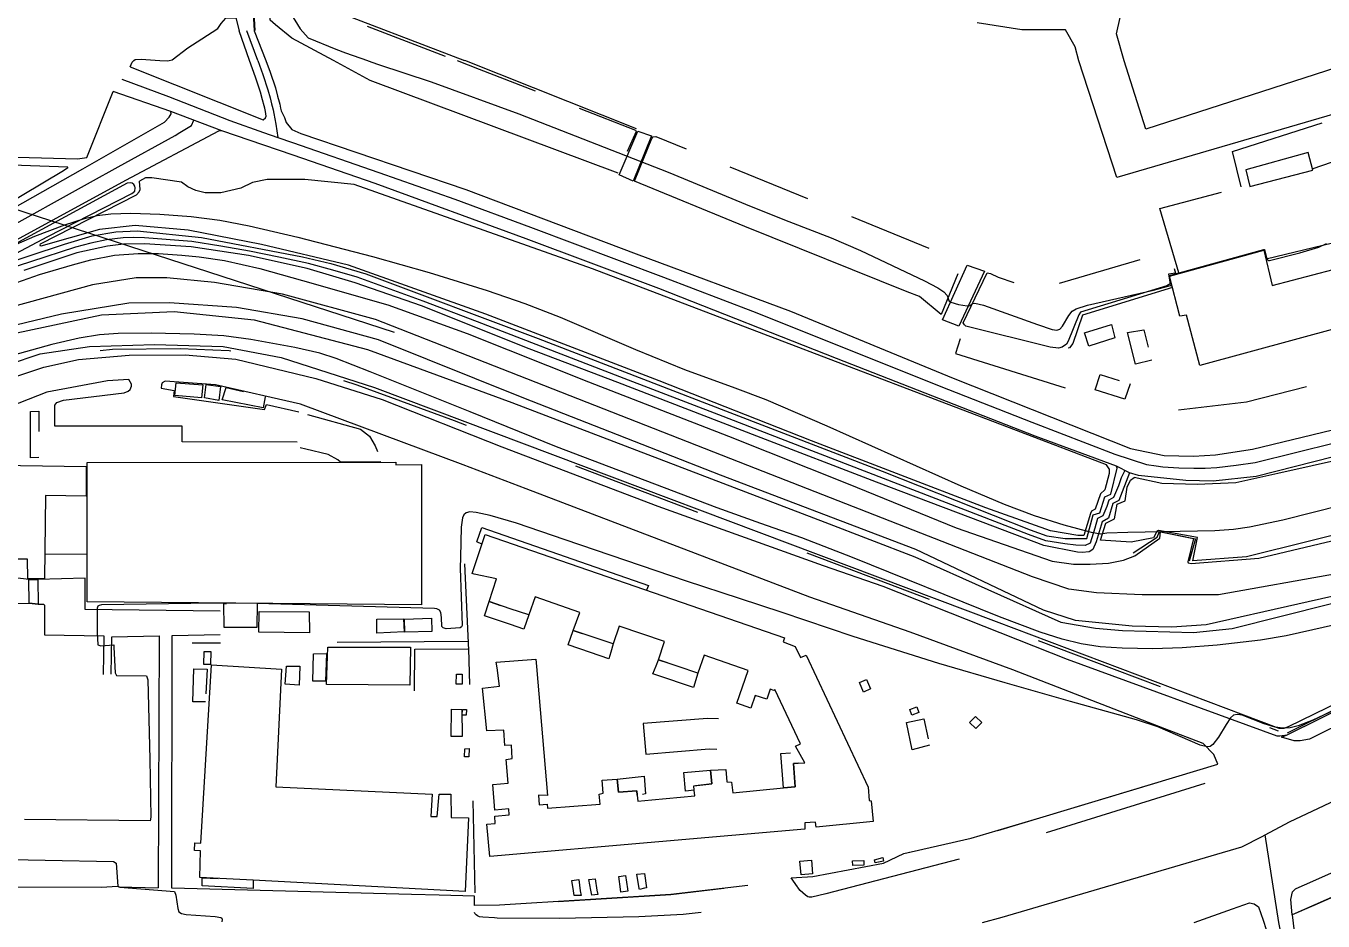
# Model space of a CAD drawing. Header units: millimetres. Extents: x 198785 to 203305, y 542885 to 545889.
# Drawn here: x 199220.1 to 199505, y 544315.2 to 544511.8 of the extents above; entities that cross this region are included whole.
import ezdxf

# ---------------------------------------------------------------- set-up
doc = ezdxf.new("R2010")
doc.units = ezdxf.units.MM
for name, pattern in [('FENCE_25K', [54.3, 28.7, -9.2, -16.4]), ('HIDDEN_BULD_25K', [28.8, 18.4, -10.4]), ('HIDDEN_EMBANKMENT_25K', [28.8, 18.4, -10.4]), ('HIDDEN_IN_25K', [56.5, 36.5, -20])]:
    doc.linetypes.add(name, pattern=pattern)
for name, color, linetype in [('A0013114', 253, 'Continuous'), ('A0013117', 253, 'Continuous'), ('A0013118', 253, 'Continuous'), ('A0023214', 253, 'Continuous'), ('A0023217', 253, 'Continuous'), ('A0033324', 253, 'Continuous'), ('A0033327', 253, 'Continuous'), ('B0014111', 253, 'Continuous'), ('B0014115', 253, 'Continuous'), ('B0014116', 253, 'Continuous'), ('B0014118', 253, 'Continuous'), ('B0024120', 253, 'Continuous'), ('C0052211', 253, 'Continuous'), ('C0052212', 253, 'Continuous'), ('C0076116', 253, 'Continuous'), ('C0076117', 253, 'Continuous'), ('C0393323', 253, 'Continuous'), ('E0022115', 253, 'Continuous'), ('E0032111', 253, 'Continuous'), ('E0042326', 253, 'Continuous'), ('F0017111', 253, 'Continuous'), ('F0037222', 253, 'Continuous'), ('F0037223', 253, 'Continuous'), ('F0047224', 253, 'Continuous')]:
    doc.layers.add(name, color=color, linetype=linetype)

# ---------------------------------------------------------------- blocks, each defined once
blk = doc.blocks.new('E0042326')
at = {"layer": 'E0042326'}
for p, q in [((124.24, 18.72), (174.24, -0.03)), ((124.24, -0.03), (124.24, 18.72)), ((-0.76, -0.03), (124.24, -0.03)), ((174.24, -0.03), (124.24, -18.78)), ((124.24, -0.03), (124.24, -18.78))]:
    blk.add_line(p, q, dxfattribs=at)

msp = doc.modelspace()

# ---------------------------------------------------------------- linework, layer by layer
at = {"layer": 'A0013114'}
for points in [[(199497.13, 544356.09), (199544.59, 544379.61), (199558.8, 544386.59), (199565.74, 544390), (199583.02, 544398.48), (199594.95, 544404.36), (199599.68, 544406.7), (199616.76, 544415.12), (199667.44, 544440.42), (199666.3, 544443.08), (199701, 544460.52), (199703.08, 544466.02), (199702.44, 544467.59), (199694.05, 544489.06), (199692.42, 544492.96)], [(199575.12, 544353.57), (199540.36, 544336.26), (199528.75, 544330.02), (199498.25, 544316.55)], [(199388.17, 544324.68), (199392.97, 544325.03), (199408.47, 544327.91), (199412.94, 544330.07), (199427.77, 544333.38), (199443.58, 544338.1), (199481.89, 544349.66)], [(199127.35, 544326.87), (199151.93, 544326.11), (199175.53, 544325.39), (199182.39, 544325.18), (199187.97, 544325.01), (199198.04, 544322.85), (199212.65, 544322.75), (199236.72, 544322.63), (199240.24, 544322.84), (199240.54, 544322.73), (199249.15, 544322.5)], [(199378.68, 544323.02), (199361.75, 544321.02), (199324.14, 544318.73), (199318.62, 544318.61), (199318.63, 544318.9), (199318.64, 544320.65), (199310.9, 544320.87), (199304.83, 544321.03), (199252.16, 544322.42)]]:
    msp.add_lwpolyline(points, dxfattribs=at)
at = {"layer": 'A0013117'}
for points in [[(199269.22, 544504.22), (199266.97, 544510.77)], [(199270.28, 544510.8), (199272.84, 544504.22)], [(199243, 544502.83), (199272.22, 544491.18), (199272.76, 544491.64), (199272.9, 544492.03), (199272.76, 544493.01), (199272.58, 544493.79), (199272.44, 544494.27), (199272.11, 544495.6), (199271.65, 544497.28), (199270.54, 544500.6), (199269.22, 544504.22)], [(199269.22, 544504.22), (199269.22, 544504.22)], [(199272.84, 544504.22), (199272.84, 544504.22)], [(199272.84, 544504.22), (199273.75, 544501.72), (199274.91, 544498.27), (199275.4, 544496.45), (199275.72, 544495.16), (199275.87, 544494.65), (199276.06, 544493.8), (199276.22, 544493.2), (199276.89, 544491.71), (199277.3, 544490.63), (199278.51, 544489.08), (199280.49, 544488.24), (199316.74, 544475.9), (199354.13, 544461.81), (199388.03, 544449.15), (199423.76, 544434.47), (199462.71, 544419.02), (199470.14, 544417.46), (199476.57, 544417.36), (199481.41, 544417.65), (199489.5, 544418.9), (199507.07, 544423.14)], [(199507.29, 544417.19), (199490.36, 544412.87), (199480.87, 544411.87), (199474.86, 544411.99), (199464.48, 544413.1), (199462.51, 544413.64), (199459.66, 544415.12), (199441.81, 544421.74), (199398.13, 544438.79), (199359.16, 544454.13), (199329.97, 544465.09), (199296.8, 544477.24), (199278.79, 544483.43), (199272.35, 544485.63), (199263.17, 544488.78), (199251.96, 544493.01), (199239.32, 544497.42)], [(199498.25, 544316.55), (199498.66, 544312.89), (199502.99, 544274.07), (199503.6, 544273.33), (199505.01, 544272.6), (199505.87, 544272.59), (199520.64, 544273.16), (199535.41, 544273.79), (199542.22, 544274.11), (199549.01, 544274.52), (199550.69, 544274.6), (199557.6, 544274.96), (199574.91, 544275.8), (199576.83, 544275.91), (199591.44, 544276.76), (199592.7, 544276.89), (199595.87, 544280.19), (199589.84, 544312.29), (199588.98, 544312.86), (199560.7, 544303.09)]]:
    msp.add_lwpolyline(points, dxfattribs=at)
at = {"layer": 'A0013118'}
for points in [[(199461.36, 544504.19), (199459.67, 544510.12), (199460.47, 544513.67), (199536.04, 544533.67), (199538.9, 544531.64), (199544.72, 544514.32), (199512.61, 544504.19)], [(199251.6, 544504.22), (199252.22, 544504.39), (199255.72, 544507), (199258.78, 544509.01), (199262.27, 544511.25), (199263.04, 544512.41), (199264.04, 544513.55), (199266.24, 544513.61), (199266.97, 544510.77)], [(199270.02, 544514.81), (199270.28, 544510.8)], [(199451.42, 544504.2), (199450.58, 544507.27), (199448.49, 544510.96), (199438.87, 544510.98), (199429.06, 544512.52)], [(199243, 544502.83), (199243.44, 544503.9), (199243.82, 544504.23)], [(199243.82, 544504.22), (199244.13, 544504.48), (199245.41, 544504.56), (199249.57, 544504.22)], [(199243.82, 544504.22), (199243.82, 544504.22)], [(199249.57, 544504.23), (199251.31, 544504.15), (199251.6, 544504.23)], [(199249.57, 544504.22), (199249.57, 544504.22)], [(199251.6, 544504.22), (199251.6, 544504.22)], [(199451.42, 544504.19), (199451.42, 544504.2)], [(199546.63, 544504.19), (199535.44, 544500.64), (199459.74, 544478.55), (199451.42, 544504.2), (199451.42, 544504.2)], [(199512.61, 544504.19), (199512.61, 544504.19), (199466.09, 544489.17), (199461.36, 544504.2)], [(199461.36, 544504.19), (199461.36, 544504.19)], [(199211.96, 544485.86), (199212.84, 544483.15), (199231.48, 544482.62), (199233.52, 544482.93), (199239.32, 544497.42)], [(199203.97, 544464.3), (199232.66, 544480.43), (199250.59, 544490.68), (199251.62, 544491.77), (199252, 544492.53), (199251.96, 544493.01)], [(199263.17, 544488.78), (199262.84, 544488.78), (199262.4, 544488.75), (199242.01, 544477.87), (199215.53, 544463.49)], [(199212.77, 544458.72), (199228.61, 544463.88), (199234.64, 544465.72), (199239.87, 544466.61), (199244.59, 544466.83), (199258.71, 544465.39), (199280.84, 544461.11), (199287.1, 544459.62), (199294.75, 544457.36), (199332.61, 544443.18), (199373.77, 544427.27), (199408.19, 544414.03), (199440.72, 544401.17), (199444.38, 544399.8), (199448.37, 544399.28), (199453.11, 544399.21), (199454.56, 544404.47), (199455.99, 544404.85), (199457.11, 544408.37), (199458.39, 544409.02), (199459.79, 544414.69), (199459.66, 544415.12)], [(199462.51, 544413.64), (199460.16, 544407.58), (199458.84, 544406.9), (199457.87, 544403.68), (199456.48, 544402.87), (199455.19, 544398.54), (199454.46, 544396.84), (199453.66, 544396.3), (199452.11, 544396.2), (199451.1, 544396.26), (199443.72, 544397.72), (199430.35, 544402.76), (199406.95, 544411.65), (199380.66, 544421.71), (199350.12, 544433.55), (199330.63, 544440.91), (199306.98, 544450.33), (199292.47, 544455.44), (199281.9, 544458.58), (199269.02, 544461.42), (199256.45, 544463.35), (199246.16, 544464), (199241.59, 544463.91), (199238.05, 544463.43), (199231.34, 544462.02), (199219.64, 544458.1)], [(199120.46, 544449.21), (199133, 544401.9), (199133.81, 544400.97), (199163.65, 544413.38), (199192.06, 544424.34), (199211.73, 544432.8), (199224.05, 544436.91), (199231.7, 544438.6), (199242.82, 544439.54), (199255.09, 544439.59), (199266.24, 544438.62), (199283.8, 544434.38), (199298.34, 544429.81), (199324.62, 544419.39), (199358.89, 544406.33), (199395.26, 544393.29), (199408.32, 544388.77), (199448.82, 544372.74), (199494.91, 544355.91), (199495.55, 544355.9), (199497.13, 544356.09)], [(199242.73, 544434.18), (199238.07, 544433.85), (199224.68, 544431.37), (199195.91, 544420.15), (199160.27, 544405.81), (199158.22, 544405.03), (199136.27, 544394.7), (199134.5, 544393.87), (199129.97, 544391.92), (199129.77, 544391.84)], [(199279.7, 544420.38), (199254.44, 544420.47), (199254.42, 544423.95), (199226.51, 544423.91), (199226.5, 544428.53), (199226.93, 544429.12), (199228.39, 544429.66), (199241.7, 544431.24), (199242.6, 544431.64), (199243.02, 544432.01), (199243.32, 544432.68), (199243.31, 544433.17), (199242.73, 544434.18)], [(199250.74, 544433.84), (199250.05, 544433.44), (199249.91, 544433.01), (199249.86, 544432.28)], [(199481.89, 544349.66), (199481.04, 544351.82), (199478.72, 544354.23), (199470.27, 544357.46), (199436.92, 544370.4), (199414.37, 544378.68), (199392.33, 544386.34), (199330.03, 544410.12), (199316.13, 544415.43), (199280.46, 544428.76), (199261.79, 544433.02), (199250.74, 544433.84)], [(199249.86, 544432.28), (199252.66, 544431.73), (199252.54, 544430.47), (199272.53, 544427.56), (199272.96, 544428.71), (199280.1, 544427.04)], [(199262.8, 544383.31), (199233.15, 544383.67), (199233.13, 544390.56), (199222.76, 544390.21), (199220.74, 544390.24), (199217.78, 544390.59), (199215.08, 544390.52), (199211.95, 544390.56)], [(199211.93, 544385.01), (199215.08, 544385.1), (199217.73, 544384.94), (199220.82, 544385.02), (199222.83, 544384.79), (199224.02, 544384.79), (199224.17, 544384.59), (199224.19, 544378.07), (199237.2, 544377.83), (199237.08, 544369.34)], [(199238.83, 544369.44), (199239.01, 544377.67), (199249.39, 544377.88)], [(199249.39, 544377.88), (199249.15, 544322.5)], [(199252.16, 544322.42), (199252.23, 544377.94)], [(199252.23, 544377.94), (199262.82, 544378.15)]]:
    msp.add_lwpolyline(points, dxfattribs=at)
at = {"layer": 'A0023214'}
msp.add_lwpolyline([(199430.23, 544314.9), (199434.58, 544316.05), (199487.22, 544331.52), (199491.62, 544333.8), (199492.3, 544334.15), (199497.67, 544337.04), (199526.87, 544350.77)], dxfattribs=at)
at = {"layer": 'A0023217'}
for points in [[(199271.03, 544504.22), (199271.03, 544504.22), (199268.63, 544510.79)], [(199271.03, 544504.22), (199272.14, 544501.16), (199273.28, 544497.77), (199273.76, 544496.02), (199274.08, 544494.71), (199274.23, 544494.22), (199274.41, 544493.4), (199274.61, 544492.63), (199274.99, 544490.26), (199275.46, 544487.3)], [(199241.16, 544500.12), (199251.42, 544496.31), (199264.92, 544491.1), (199272.29, 544488.45), (199275.46, 544487.3)], [(199275.46, 544487.3), (199278.65, 544486.21), (199297.66, 544479.67), (199314.34, 544473.78), (199330.92, 544467.64), (199360.14, 544456.67), (199379.71, 544449.16), (199422.77, 544432.01), (199441.04, 544424.82), (199459.29, 544417.8), (199466.24, 544415.52), (199468.37, 544415.23), (199469.87, 544415), (199473.32, 544414.78), (199476.63, 544414.66), (199479.16, 544414.71), (199481.72, 544414.82), (199485.91, 544415.36), (199490.09, 544415.93), (199498.98, 544418.13), (199507.85, 544420.36)], [(199499.68, 544270.45), (199499.59, 544274.07), (199499.55, 544275.9), (199495.81, 544312.34), (199495.31, 544314.91), (199492.3, 544334.15)]]:
    msp.add_lwpolyline(points, dxfattribs=at)
at = {"layer": 'A0033324', "linetype": 'HIDDEN_IN_25K', "flags": 128}
for points in [[(199502.04, 544355.17), (199499.98, 544354.79), (199498.65, 544354.79), (199495.9, 544355.61), (199497.13, 544356.09), (199544.59, 544379.61), (199583.02, 544398.48), (199616.76, 544415.12), (199667.44, 544440.42), (199666.3, 544443.08), (199701, 544460.52), (199703.08, 544466.02), (199702.44, 544467.59), (199695.77, 544484.65), (199697.73, 544485.38), (199699.44, 544486.2), (199699.82, 544485.27), (199706.15, 544469.08), (199706.83, 544467.43), (199703.39, 544458.37), (199674.14, 544443.62), (199671.31, 544439), (199618.09, 544412.44), (199584.34, 544395.79), (199545.91, 544376.92), (199502.04, 544355.17)], [(199502.97, 544318.63), (199498.25, 544316.55), (199497.98, 544319.91), (199498.31, 544321.64), (199498.94, 544322.26), (199500.43, 544322.98), (199500.95, 544323.2), (199526.55, 544334.51), (199538.06, 544340.7), (199570.5, 544356.85), (199570.94, 544357.05), (199571.64, 544357.05), (199575.12, 544353.57), (199540.36, 544336.26), (199528.75, 544330.02), (199502.97, 544318.63)], [(199395.82, 544321.16), (199392.71, 544320.42), (199392.16, 544320.44), (199391.9, 544320.55), (199391.36, 544320.89), (199390.2, 544321.91), (199389.7, 544322.57), (199389.6, 544322.7), (199388.17, 544324.68), (199392.97, 544325.03), (199408.47, 544327.91), (199412.94, 544330.07), (199427.77, 544333.38), (199443.58, 544338.1), (199481.75, 544349.62), (199481.89, 544349.66), (199481.95, 544348.1), (199481.95, 544347.26), (199481.75, 544346.56), (199481.34, 544346.12), (199481.13, 544346.05), (199431.3, 544330.62), (199427.21, 544329.36), (199395.82, 544321.16)], [(199354.77, 544316.12), (199337.38, 544315.79), (199323.63, 544315.84), (199323.05, 544315.88), (199320.49, 544316.06), (199319.74, 544316.17), (199319.29, 544316.39), (199319.01, 544316.6), (199318.74, 544316.86), (199318.59, 544317.24), (199318.62, 544318.61), (199324.14, 544318.73), (199361.75, 544321.02), (199378.68, 544323.02), (199378.79, 544322.14), (199378.85, 544321.49), (199378.81, 544321.2), (199378.74, 544320.89), (199378.16, 544318.23), (199372.64, 544317.55), (199364.51, 544316.65), (199354.77, 544316.12)], [(199434.02, 544295.87), (199375.45, 544282.76), (199375.34, 544285.86), (199375.52, 544286.5), (199376.04, 544287.52), (199376.58, 544288.06), (199379.17, 544288.66), (199388.21, 544290.7), (199430.14, 544300.13), (199462.42, 544309.81), (199485.11, 544317.86), (199488.89, 544319.2), (199489.92, 544319.01), (199490.82, 544318.35), (199491.84, 544315.41), (199491.85, 544315.39), (199492.55, 544313.38), (199471.42, 544306.83), (199434.02, 544295.87)]]:
    msp.add_lwpolyline(points, dxfattribs=at)
at = {"layer": 'A0033327'}
for points in [[(199192.6, 544454.94), (199200.32, 544458.68), (199205.49, 544461.48), (199213.98, 544466.28), (199234.32, 544477.51), (199240.38, 544480.89), (199252.87, 544487.78), (199253.92, 544488.46), (199256.51, 544489.97), (199257.02, 544491.11)], [(199461.47, 544414.18), (199460.65, 544412.6), (199460.09, 544410.79), (199458.98, 544408.26), (199457.97, 544407.63), (199457.56, 544406.29), (199456.63, 544404.21), (199455.51, 544403.63), (199454.92, 544401.54), (199453.86, 544398.21), (199452.79, 544397.73), (199450.72, 544397.79), (199448.28, 544398.06), (199444.12, 544398.75), (199440.33, 544400.16), (199390.5, 544419.39), (199373.29, 544426.01), (199350.6, 544434.79), (199319.28, 544446.81), (199307.39, 544451.4), (199300.13, 544454.04), (199292.85, 544456.62), (199287.54, 544458.2), (199282.18, 544459.65), (199275.69, 544461.03), (199269.2, 544462.37), (199262.9, 544463.47), (199256.57, 544464.47), (199246.19, 544465.33), (199243.84, 544465.37), (199241.48, 544465.29), (199239.63, 544465.1), (199237.81, 544464.82), (199234.4, 544464.14), (199231.01, 544463.26), (199221.11, 544460.02), (199213.17, 544457.49)]]:
    msp.add_lwpolyline(points, dxfattribs=at)
at = {"layer": 'B0014111'}
for points in [[(199492.01, 544462.61), (199493.82, 544454.8), (199516.16, 544460.7), (199519.42, 544448.54), (199477.98, 544437.24), (199475.03, 544448.27), (199473.54, 544448.09), (199471.3, 544456.89), (199492.01, 544462.61)], [(199233.38, 544415.06), (199233.35, 544408.57), (199224.46, 544408.66), (199224.22, 544390.48), (199220.57, 544390.38), (199220.47, 544394.71), (199209.32, 544394.71), (199209.24, 544415.43), (199233.38, 544415.06)], [(199301.39, 544415.98), (199301.4, 544415.46), (199306.99, 544415.49), (199307.03, 544384.7), (199233.59, 544385.36), (199233.56, 544415.92), (199301.39, 544415.98)], [(199282.34, 544383.15), (199282.43, 544378.52), (199271.27, 544378.7), (199271.35, 544383.2), (199282.34, 544383.15)], [(199304.58, 544375.37), (199304.43, 544367.02), (199286.16, 544367.19), (199286.4, 544375.39), (199304.58, 544375.37)], [(199309.09, 544338.19), (199310.45, 544338.14), (199310.87, 544343.11), (199313.46, 544343.1), (199313.55, 544337.97), (199317.34, 544337.89), (199316.59, 544321.72), (199270.07, 544324.16), (199258.29, 544324.77), (199258.47, 544330.6), (199257.12, 544330.7), (199257.22, 544332.37), (199258.54, 544332.29), (199260.85, 544371.49), (199276.28, 544370.53), (199275.04, 544344.68), (199309.33, 544343.08), (199309.09, 544338.19)]]:
    msp.add_lwpolyline(points, dxfattribs=at)
at = {"layer": 'B0014115'}
msp.add_lwpolyline([(199349.96, 544346.38), (199350.26, 544343.53), (199354.32, 544343.84), (199354.4, 544342.88), (199354.51, 544341.57), (199357.62, 544341.85), (199367.04, 544342.69), (199366.91, 544343.98), (199366.82, 544344.88), (199370.77, 544345.36), (199370.47, 544348.32), (199373.84, 544348.51), (199374.07, 544345.81), (199375.13, 544345.75), (199375.37, 544343.34), (199386.5, 544344.47), (199389.06, 544344.72), (199388.71, 544349.79), (199389.77, 544349.88), (199391.2, 544349.99), (199389.17, 544353.66), (199390.28, 544354.17), (199384.64, 544366.09), (199384.36, 544365.88), (199383.61, 544366.18), (199382.85, 544363.95), (199380.3, 544364.72), (199379.37, 544362), (199376.29, 544363.1), (199378.78, 544370.25), (199369.07, 544373.6), (199367.68, 544369.64), (199359.08, 544372.61), (199360.38, 544376.6), (199350.41, 544380.01), (199349.13, 544376.08), (199340.3, 544379.07), (199341.75, 544383.02), (199331.97, 544386.46), (199330.57, 544382.44), (199326.49, 544383.81), (199321.85, 544385.37), (199323.48, 544390.36), (199318.61, 544391.42), (199318.12, 544391.52), (199318.57, 544392.87), (199319.51, 544395.72), (199320.96, 544400.11), (199386.72, 544377.44), (199386.45, 544376.56), (199389.07, 544375.52), (199390.25, 544373.07), (199391.51, 544373.59), (199405.11, 544344.65), (199405.33, 544341.68), (199405.81, 544341.59), (199406.22, 544337.1), (199393.69, 544335.8), (199393.58, 544336.93), (199391.17, 544336.77), (199391.23, 544335.42), (199359.14, 544332.61), (199322.02, 544329.37), (199321.35, 544336.48), (199323.19, 544336.63), (199323.09, 544338.24), (199326.24, 544338.57), (199326.17, 544339.84), (199323.13, 544339.57), (199322.67, 544345.23), (199326.02, 544345.5), (199325.61, 544350.73), (199326.9, 544350.88), (199326.75, 544353.83), (199325.31, 544353.8), (199325.12, 544357.16), (199321.33, 544357.01), (199320.43, 544366.4), (199324.16, 544366.82), (199323.61, 544370.8), (199323.43, 544372.08), (199332.15, 544372.75), (199332.29, 544371.11), (199334.71, 544342.82), (199332.73, 544342.86), (199332.87, 544340.76), (199334.58, 544340.9), (199334.71, 544339.98), (199346.24, 544340.9), (199346.01, 544343.06), (199346.91, 544343.33), (199346.71, 544346.18), (199349.96, 544346.38)], dxfattribs=at)
at = {"layer": 'B0014116', "linetype": 'HIDDEN_BULD_25K', "flags": 128}
for points in [[(199459.3, 544443.32), (199453.55, 544441.51), (199452.62, 544444.43), (199458.55, 544446.28), (199459.3, 544443.32)], [(199467.4, 544438.43), (199463.82, 544437.57), (199462.08, 544444.51), (199465.63, 544445.09), (199467.4, 544438.43)], [(199462.67, 544433.2), (199461.52, 544429.82), (199454.95, 544431.89), (199456.1, 544435.26), (199462.67, 544433.2)], [(199222.96, 544417.01), (199221.11, 544416.98), (199221.14, 544427.18), (199222.99, 544427.22), (199222.96, 544417.01)], [(199298.07, 544416.07), (199289.24, 544416.02), (199288.6, 544416.52), (199286.52, 544417.7), (199281.61, 544418.9), (199279.64, 544419.32), (199280.1, 544427.04), (199293.59, 544423.29), (199295.61, 544421.69), (199296.86, 544419.61), (199297.93, 544416.66), (199298.07, 544416.07)], [(199270.88, 544384.96), (199270.87, 544379.67), (199263.63, 544379.72), (199263.57, 544384.95), (199270.88, 544384.96)], [(199330.57, 544382.44), (199329.49, 544379.32), (199326.57, 544380.32), (199320.81, 544382.29), (199321.85, 544385.37), (199326.49, 544383.81), (199330.57, 544382.44)], [(199349.13, 544376.08), (199348.61, 544374.3), (199348.17, 544372.79), (199344.15, 544374.19), (199339.2, 544375.9), (199340.3, 544379.07), (199349.13, 544376.08)], [(199260.76, 544374.42), (199260.63, 544371.55), (199259.2, 544371.58), (199259.31, 544374.39), (199260.76, 544374.42)], [(199285.95, 544367.93), (199283.15, 544367.88), (199283.29, 544373.88), (199286.17, 544373.96), (199285.95, 544367.93)], [(199259.53, 544363.39), (199256.78, 544363.35), (199257, 544370.6), (199259.94, 544370.55), (199259.53, 544363.39)], [(199280.32, 544371.18), (199280.11, 544367.03), (199277.08, 544367.24), (199277.37, 544371.2), (199280.32, 544371.18)], [(199367.68, 544369.64), (199366.75, 544366.51), (199358.7, 544369.22), (199357.83, 544369.51), (199358.56, 544371.3), (199359.08, 544372.61), (199367.68, 544369.64)], [(199315.02, 544367.22), (199314.61, 544367.21), (199314.67, 544369.42), (199315, 544369.42), (199315.96, 544369.44), (199315.97, 544367.26), (199315.02, 544367.22)], [(199405.61, 544366.19), (199404.06, 544365.52), (199403.2, 544367.61), (199404.75, 544368.27), (199405.61, 544366.19)], [(199315.84, 544361.68), (199315.92, 544355.77), (199313.54, 544355.77), (199313.61, 544361.76), (199315.84, 544361.68)], [(199316.86, 544361.71), (199316.79, 544360.4), (199315.92, 544360.4), (199315.98, 544361.7), (199316.86, 544361.71)], [(199416.28, 544361.01), (199414.68, 544360.44), (199414.24, 544361.67), (199415.84, 544362.27), (199416.28, 544361.01)], [(199418.57, 544353.86), (199414.76, 544352.82), (199413.55, 544358.84), (199417.34, 544359.6), (199418.57, 544353.86)], [(199430.05, 544358.86), (199428.79, 544357.52), (199427.34, 544358.81), (199428.68, 544360.11), (199430.05, 544358.86)], [(199317.43, 544351.28), (199316.47, 544351.27), (199316.54, 544353.07), (199317.49, 544353.08), (199317.43, 544351.28)], [(199389.77, 544349.88), (199388.71, 544349.79), (199389.06, 544344.72), (199386.5, 544344.47), (199385.94, 544352.04), (199389.49, 544352.24), (199389.77, 544349.88)], [(199366.91, 544343.98), (199365.01, 544343.77), (199364.65, 544347.83), (199370.47, 544348.32), (199370.77, 544345.36), (199366.82, 544344.88), (199366.91, 544343.98)], [(199354.4, 544342.88), (199354.32, 544343.84), (199350.26, 544343.53), (199349.96, 544346.38), (199355.89, 544347.01), (199356.2, 544343.12), (199354.4, 544342.88)], [(199270.06, 544324.14), (199270.05, 544322.38), (199258.81, 544322.91), (199258.82, 544324.73), (199270.06, 544324.14)]]:
    msp.add_lwpolyline(points, dxfattribs=at)
at = {"layer": 'B0014118', "linetype": 'HIDDEN_BULD_25K', "flags": 128}
for points in [[(199259.01, 544433), (199258.69, 544430.16), (199252.82, 544430.68), (199253.1, 544433.47), (199259.01, 544433)], [(199262.88, 544432.6), (199262.46, 544429.59), (199259.36, 544430.13), (199259.72, 544433.05), (199262.88, 544432.6)], [(199272.64, 544430.39), (199272.22, 544427.95), (199263.26, 544429.68), (199264.09, 544432.43), (199272.64, 544430.39)], [(199303.21, 544378.73), (199297.23, 544378.48), (199297.18, 544381.49), (199303.06, 544381.63), (199303.21, 544378.73)], [(199309.29, 544378.82), (199303.37, 544378.66), (199303.31, 544381.52), (199309.2, 544381.77), (199309.29, 544378.82)], [(199392.89, 544325.55), (199390.39, 544325.34), (199390.09, 544328.39), (199392.65, 544328.57), (199392.89, 544325.55)], [(199404.16, 544327.52), (199401.73, 544327.43), (199401.7, 544328.42), (199404.16, 544328.53), (199404.16, 544327.52)], [(199408.49, 544328.38), (199406.67, 544327.98), (199406.48, 544328.67), (199408.3, 544329.16), (199408.49, 544328.38)], [(199342.05, 544320.83), (199340.52, 544320.81), (199340.37, 544321.83), (199340.05, 544324.12), (199341.53, 544324.32), (199341.89, 544321.88), (199342.05, 544320.83)], [(199345.71, 544321.07), (199344.4, 544320.87), (199344.2, 544321.97), (199343.77, 544324.3), (199345.13, 544324.49), (199345.55, 544322.02), (199345.71, 544321.07)], [(199352.33, 544321.75), (199350.81, 544321.53), (199350.71, 544322.21), (199350.34, 544324.99), (199351.81, 544325.23), (199352.25, 544322.27), (199352.33, 544321.75)], [(199356.02, 544322.41), (199354.88, 544322.17), (199354.84, 544322.37), (199354.32, 544325.5), (199355.96, 544325.67), (199356.44, 544322.5), (199356.02, 544322.41)]]:
    msp.add_lwpolyline(points, dxfattribs=at)
at = {"layer": 'B0024120', "linetype": 'FENCE_25K', "flags": 128}
for points in [[(199270.48, 544510.82), (199270.22, 544514.81), (199270.66, 544521.94), (199273.25, 544530.78), (199276.5, 544543.97), (199281.21, 544554.95)], [(199487.01, 544476.48), (199485.11, 544484.27), (199547.65, 544504.18), (199547.65, 544504.19)], [(199502.67, 544480.45), (199511.52, 544483.49)], [(199473.38, 544457.64), (199469.21, 544471.76), (199488.85, 544476.89)], [(199471.93, 544454.35), (199452.2, 544448.33), (199450.04, 544442.05), (199449.31, 544441.16), (199448.63, 544440.83), (199447.03, 544440.49), (199445.5, 544440.47), (199428.83, 544444.81), (199427.36, 544445.24), (199426.82, 544445.12), (199426.05, 544444.72), (199425.56, 544444), (199424.27, 544439.85), (199462.83, 544427.8), (199470.39, 544427.21), (199488.19, 544429.26), (199505.11, 544433.6), (199536.84, 544442.98), (199584.24, 544460.86), (199586.06, 544461.26), (199588.05, 544458.65), (199615.97, 544469.14), (199615.6, 544470.4), (199620.94, 544472.74)], [(199135.24, 544402.21), (199171.66, 544418.38), (199204.86, 544431.35), (199219.02, 544437.18), (199228.95, 544439.64), (199239.16, 544440.85), (199254.02, 544441), (199264.75, 544440.58), (199276.78, 544437.9), (199292.83, 544433.03), (199314.16, 544425.15), (199339.85, 544415.54), (199374.35, 544402.52), (199400.32, 544392.83), (199427.91, 544382.34), (199459.12, 544370.56), (199495.15, 544357)], [(199317.15, 544376.6), (199256.64, 544376.22)], [(199305.5, 544365.81), (199305.54, 544374.91), (199317.19, 544375.01), (199317.31, 544375.01), (199318.06, 544349.96), (199318.74, 544321.44)]]:
    msp.add_lwpolyline(points, dxfattribs=at)
at = {"layer": 'C0052211'}
for points in [[(199492.51, 544460.71), (199507.13, 544464.2), (199510.85, 544471.77), (199560.37, 544486.36)], [(199229.34, 544480.68), (199229.31, 544480.84), (199210.86, 544481.46), (199208.81, 544481.27), (199124.01, 544446.9)], [(199695.57, 544483.36), (199666.33, 544473.04), (199644.19, 544464.82), (199638.5, 544463.61), (199634.81, 544462.94), (199591.52, 544443.87), (199561.83, 544432.54), (199517.69, 544418.57), (199495.07, 544413.49), (199485.84, 544411.47), (199477.39, 544411.13), (199469.58, 544411.34), (199463.57, 544412.67)], [(199458.03, 544414.55), (199457.46, 544415.44), (199344.57, 544458.52), (199292.23, 544477.03), (199281.41, 544478.11), (199275.08, 544478.12), (199273.09, 544478.09), (199269.91, 544477.48), (199267.33, 544476.21), (199262.96, 544475.17), (199259.52, 544475.19), (199257.45, 544475.71), (199255.72, 544476.5), (199254.29, 544477.52), (199247.77, 544478.5), (199246.38, 544478.44), (199245.07, 544477.72)], [(199497.23, 544356.56), (199530.5, 544373.08), (199594.98, 544404.6), (199667.14, 544440.61), (199665.93, 544443.25), (199700.96, 544460.9), (199703.02, 544466.07)], [(199132.99, 544403.16), (199133.34, 544402.75), (199169.78, 544418.79), (199216.3, 544437.47), (199223.25, 544439.8), (199234.08, 544441.42), (199248.33, 544441.85), (199263.45, 544441.45), (199276.22, 544438.99), (199296.68, 544432.38), (199433.26, 544381), (199495.33, 544357.59), (199496.45, 544357.59), (199497.46, 544357.95), (199585.08, 544400.65), (199665.32, 544440.56), (199665.85, 544441.3), (199665.7, 544442.14)]]:
    msp.add_lwpolyline(points, dxfattribs=at)
at = {"layer": 'C0052212'}
for points in [[(199229.34, 544480.68), (199228.41, 544479.99), (199201.47, 544463.94), (199186.62, 544456.26), (199171.41, 544449.84), (199145.58, 544439.61), (199130.52, 544434.27), (199128.68, 544434.22), (199126.03, 544433.88), (199125.32, 544433.99), (199122.79, 544443.1), (199123.37, 544443.95), (199123.37, 544445.55), (199124.01, 544446.9)], [(199244.12, 544476.31), (199244.04, 544476.68), (199243.82, 544477.04), (199243.43, 544477.32), (199242.99, 544477.38), (199242.39, 544477.32), (199212.48, 544461.13), (199205.79, 544457.24), (199205.44, 544456.9)], [(199205.44, 544456.9), (199205.64, 544456.68), (199213.15, 544459.34), (199224.92, 544465.56), (199243.35, 544475.05), (199244.02, 544475.57), (199244.12, 544476.31)], [(199458.03, 544414.55), (199458.02, 544413.53), (199457.08, 544409.97), (199456.11, 544409.04), (199454.99, 544405.69), (199454.15, 544405.26), (199453.95, 544404.75), (199452.46, 544399.93), (199451.19, 544399.92), (199445.13, 544400.9), (199430.95, 544405.96), (199392.67, 544420.72), (199359.18, 544433.91), (199321.13, 544448.49), (199290.98, 544459.27), (199271.85, 544463.84), (199255.79, 544467), (199244.12, 544468.03), (199236.29, 544467.12), (199223.38, 544463.47), (199223.25, 544463.67), (199223.36, 544464), (199244.4, 544474.77), (199244.97, 544475.4), (199245.24, 544475.93), (199245.07, 544477.72)], [(199132.99, 544403.16), (199131.08, 544412.09), (199131.45, 544412.68), (199182.42, 544432.46), (199211.2, 544442.97), (199236.7, 544448.35), (199252.72, 544449.14), (199270.27, 544447.27), (199295.14, 544440.75), (199326.86, 544429.14), (199395.63, 544402.83), (199415.34, 544395.23), (199447.43, 544380.85), (199455.07, 544379.57), (199460.99, 544379.03), (199476.6, 544378.61), (199485.05, 544379.49), (199528.43, 544390.37), (199567.86, 544402.16), (199592.89, 544411.38), (199663.82, 544445.42), (199665.7, 544442.14)], [(199516.15, 544402.19), (199488.23, 544395.21), (199476.41, 544394.34), (199477.44, 544399.49), (199468.9, 544401.01), (199468.55, 544400.79), (199467.81, 544399.37), (199462.86, 544398.41), (199456.11, 544398.88), (199457.3, 544402.58), (199459.2, 544403.54), (199459.77, 544406.78), (199461.54, 544407.52), (199462.01, 544410.55), (199462.73, 544412.09), (199463.57, 544412.67)]]:
    msp.add_lwpolyline(points, dxfattribs=at)
at = {"layer": 'C0076116'}
msp.add_lwpolyline([(199463.34, 544396.1), (199468.59, 544399.57), (199469.11, 544400.77), (199476.99, 544399.19), (199475.62, 544394.28)], dxfattribs=at)
at = {"layer": 'C0076117'}
for points in [[(199316.55, 544504.21), (199284.4, 544516.47), (199279.7, 544522.77), (199303.19, 544591.05)], [(199354.26, 544489.25), (199316.55, 544504.22)], [(199316.55, 544504.21), (199316.55, 544504.21), (199316.55, 544504.21)], [(199501.78, 544484.02), (199488.04, 544480.24), (199488.92, 544476.59), (199502.75, 544480.13), (199501.78, 544484.02)], [(199372.27, 544359.64), (199369.82, 544359.7), (199355.67, 544358.58), (199356.27, 544351.88), (199370.16, 544353.03), (199371.9, 544352.99)]]:
    msp.add_lwpolyline(points, dxfattribs=at)
at = {"layer": 'C0393323'}
for points in [[(199357.5, 544487.69), (199353.5, 544477.75), (199350.39, 544479.16), (199354.52, 544488.74), (199357.5, 544487.69)], [(199430.67, 544458), (199425.05, 544445.89), (199421.44, 544447.31), (199426.83, 544459.32), (199430.67, 544458)], [(199222.76, 544390.21), (199222.83, 544384.79), (199220.82, 544385.02), (199220.74, 544390.24), (199222.76, 544390.21)]]:
    msp.add_lwpolyline(points, dxfattribs=at)
at = {"layer": 'E0022115'}
msp.add_lwpolyline([(199771.35, 544504.15), (199771.35, 544504.15), (199661.54, 544451.93), (199571.74, 544410.94), (199508.38, 544391.59), (199482.05, 544386.89), (199465.31, 544386.85), (199455.26, 544387.32), (199449.17, 544388.14), (199441.24, 544390.81), (199380.35, 544414.61), (199296.92, 544447.36), (199276.45, 544452.9), (199261.57, 544455.5), (199251.04, 544456.49), (199244.36, 544456.49), (199234.72, 544454.96), (199205.62, 544446.96)], dxfattribs=at)
at = {"layer": 'E0032111'}
for points in [[(199782.07, 544504.15), (199779.46, 544502.96), (199749.56, 544488.87), (199726.46, 544478.89), (199701.41, 544467.65), (199654.35, 544441.73), (199594.63, 544413.76), (199559.29, 544400.68), (199519.61, 544389.33), (199479.37, 544380.25), (199471.79, 544379.77), (199463.08, 544380), (199450.64, 544381.21), (199443.62, 544383.47), (199415.55, 544396.8), (199372.71, 544413.15), (199329.52, 544430.05), (199297.55, 544442.87), (199280.82, 544447.5), (199266.39, 544449.96), (199251.63, 544451.04), (199242.72, 544450.97), (199227.92, 544448.55), (199216.08, 544445.69)], [(199211.85, 544453.29), (199223.08, 544457.27), (199230.37, 544459.35), (199234.39, 544460.47), (199239.58, 544461.49), (199244.79, 544461.87), (199249.21, 544461.86), (199254.36, 544461.46), (199258.18, 544461.12), (199263.72, 544460.33), (199271.5, 544458.53), (199280.86, 544455.94), (199299.64, 544450.6), (199317.06, 544444.3), (199343.69, 544433.64), (199374.42, 544421.7), (199400.71, 544411.24), (199424.48, 544401.61), (199445.56, 544394.28), (199450.2, 544393.63), (199453.85, 544393.62), (199457.9, 544393.82), (199461.19, 544394.52), (199463.69, 544395.45), (199469.16, 544399.32), (199469.36, 544400.72), (199476.58, 544399.27), (199475.32, 544394.15), (199475.41, 544393.87), (199476.09, 544393.74), (199490.94, 544394.9), (199514.33, 544400.46)]]:
    msp.add_lwpolyline(points, dxfattribs=at)
at = {"layer": 'F0017111'}
for points, elevation in [([(199278.23, 544514.65), (199280.39, 544511.22), (199282.08, 544509.23), (199288.17, 544506.77), (199290.32, 544505.97), (199295.15, 544504.22), (199295.15, 544504.22)], 10), ([(199295.15, 544504.22), (199295.31, 544504.16)], 10), ([(199295.31, 544504.16), (199297.32, 544503.43), (199309.13, 544499.56), (199328.37, 544492.53), (199361.2, 544479.71), (199379.39, 544472.18), (199387.68, 544468.9), (199396.99, 544465.33), (199403.4, 544462.53), (199417.48, 544455.88), (199420.44, 544454.34), (199421.75, 544453.42), (199422.44, 544452.63), (199422.86, 544451.53), (199423.28, 544451.15), (199424.96, 544450.64), (199426.86, 544450.37), (199427.49, 544450.46), (199428, 544450.85), (199428.56, 544450.93), (199430.42, 544450.47), (199442.28, 544446.25), (199445.55, 544445.17), (199446.53, 544445.04), (199447.18, 544445.26), (199447.79, 544445.86), (199449.21, 544448.25), (199449.91, 544449.18), (199450.77, 544449.72), (199453.32, 544450.5), (199467.8, 544453.8), (199471.55, 544454.79), (199471.63, 544454.83), (199471.68, 544454.88), (199471.69, 544454.94), (199471.23, 544456.91), (199471.23, 544457.01), (199471.28, 544457.05), (199492.04, 544462.74), (199492.1, 544462.73), (199492.15, 544462.7), (199492.69, 544460.61), (199492.79, 544460.5), (199492.93, 544460.39), (199493.06, 544460.35), (199493.29, 544460.33), (199499.91, 544462), (199504.11, 544463.28), (199505.76, 544464.02)], 10), ([(199215.69, 544462.9), (199222.07, 544465.69), (199228.67, 544468.18), (199233, 544469.57), (199235.8, 544470.2), (199238.78, 544470.58), (199243.17, 544470.73), (199249.57, 544470.5), (199256.41, 544469.96), (199262.72, 544469.17), (199269.19, 544467.94), (199279.82, 544465.43), (199296.24, 544461.19), (199308.66, 544457.68), (199321.44, 544453.72), (199329.72, 544450.88), (199337.5, 544447.86), (199354.04, 544440.76), (199364.78, 544436.4), (199375.82, 544432.32), (199382.64, 544429.75), (199396.04, 544424.01), (199425.46, 544410.8), (199434.99, 544406.82), (199441.61, 544404.33), (199448.09, 544402.24), (199454.1, 544400.65), (199456.24, 544400.28), (199457.51, 544400.46), (199462.17, 544400.66), (199481.24, 544401.02), (199485.37, 544401.29), (199488.9, 544401.81), (199496.16, 544403.35), (199509.2, 544406.65)], 10), ([(199510.94, 544381.01), (199496.9, 544377.84), (199491.31, 544376.93), (199481.75, 544375.83), (199474.05, 544375.25), (199467.64, 544375.04), (199460.92, 544375.12), (199456.09, 544375.46), (199451.92, 544376.11), (199447.76, 544377.13), (199442.89, 544378.67), (199433.94, 544382.03), (199401.68, 544395.09), (199390.56, 544399.4), (199381.57, 544402.57), (199371.94, 544406), (199336.65, 544419.4), (199317.7, 544427.05), (199295.77, 544435.85), (199288.29, 544438.8), (199284.66, 544439.95), (199279.2, 544441.18), (199269.53, 544442.95), (199263.59, 544443.75), (199257.08, 544444.15), (199247.62, 544444.33), (199240.39, 544444.28), (199236.26, 544443.97), (199231.84, 544443.25), (199225.84, 544441.85), (199215.54, 544439.03)], 10), ([(199518.11, 544366.53), (199502.78, 544359.36), (199499.58, 544358.08), (199497.79, 544357.66), (199496.21, 544357.58), (199494.49, 544357.81), (199492.08, 544358.55), (199487.23, 544360.42), (199486.14, 544360.61), (199485.38, 544360.4), (199484.68, 544359.84), (199483.74, 544358.42), (199482.06, 544355.6), (199480.82, 544353.98), (199480.21, 544353.52), (199479.58, 544353.45), (199478.05, 544353.86), (199468.73, 544357.88), (199464.07, 544359.44), (199449.55, 544363.42), (199435.2, 544367.51), (199420.61, 544371.79), (199401.85, 544377.69), (199386.23, 544383), (199376.82, 544386.04), (199365.2, 544389.85), (199338.6, 544398.97), (199327.87, 544402.58), (199322.11, 544404.27), (199319.02, 544404.96), (199317.64, 544405.07), (199316.83, 544404.89), (199316.3, 544404.45), (199315.98, 544403.75), (199315.7, 544401.73), (199315.57, 544395.13), (199315.48, 544392.76), (199315.94, 544380.16), (199315.76, 544379.86), (199315.49, 544379.59), (199312.4, 544379.42), (199311.78, 544379.59), (199311.48, 544379.91), (199311.43, 544381.92), (199311.26, 544382.97), (199310.94, 544383.48), (199310.39, 544383.77), (199309.89, 544383.89), (199270.91, 544384.99), (199261.25, 544385.05), (199236.73, 544384.66), (199236.2, 544384.55), (199236.04, 544384.46), (199235.89, 544384.36), (199235.75, 544383.95), (199235.78, 544378.62), (199235.92, 544375.85), (199236.58, 544375.64), (199239.4, 544375.88), (199239.46, 544375.4), (199239.72, 544369.73), (199240.05, 544369.13), (199246.6, 544369.08), (199246.93, 544368.21), (199247.37, 544350.75), (199247.57, 544338), (199247.41, 544337.2), (199219.8, 544337.5)], 20), ([(199209.29, 544328.85), (199239.36, 544328.3), (199239.95, 544327.9), (199240.3, 544322.87), (199240.73, 544322.67), (199252.77, 544321.71), (199253.08, 544320.92), (199253.5, 544317.96), (199253.74, 544317.24), (199254.27, 544316.84), (199255.3, 544316.62), (199261.72, 544316.18), (199262.97, 544315.97), (199263.13, 544315.81), (199263.23, 544315.56), (199263.15, 544315.01)], 20)]:
    msp.add_lwpolyline(points, dxfattribs=dict(at, elevation=elevation))
at = {"layer": 'F0037222'}
for points in [[(199287.65, 544504.22), (199278.55, 544509.12), (199274.91, 544512.07), (199273.77, 544513.14), (199273.76, 544513.69)], [(199287.65, 544504.22), (199287.65, 544504.22)], [(199350.18, 544479.51), (199295.7, 544499.88), (199287.65, 544504.22)], [(199421.18, 544448.42), (199416.4, 544452.37), (199413.65, 544453.42), (199378.05, 544467.77), (199353.77, 544477.71)], [(199471.44, 544455.19), (199470.72, 544454.78), (199451.73, 544448.98), (199451.41, 544448.38), (199449.02, 544442.6), (199448.65, 544441.95), (199447.74, 544441.3), (199446.9, 544441.09), (199445.07, 544441.28), (199426.57, 544445.89), (199426.26, 544446.18), (199425.99, 544446.63)]]:
    msp.add_lwpolyline(points, dxfattribs=at)
at = {"layer": 'F0037223', "linetype": 'HIDDEN_EMBANKMENT_25K', "flags": 128}
for points in [[(199273.76, 544513.69), (199274.18, 544515.58), (199275.33, 544516.87), (199279.17, 544521.47), (199279.74, 544521.15), (199284.09, 544515.98), (199314.82, 544504.21)], [(199314.82, 544504.22), (199319.7, 544502.35), (199354.02, 544488.95), (199354.13, 544488.67), (199350.18, 544479.51)], [(199314.82, 544504.21), (199314.82, 544504.21), (199314.82, 544504.21)], [(199353.77, 544477.71), (199357.57, 544487.15), (199357.88, 544487.46), (199358.49, 544487.52), (199425.21, 544460.29), (199425.51, 544459.84), (199425.56, 544459.3), (199421.18, 544448.42)], [(199425.99, 544446.63), (199431.27, 544457.59), (199431.99, 544457.48), (199433.68, 544456.65), (199440.78, 544454.26), (199441.89, 544454.22), (199443.76, 544454.38), (199470.87, 544462.25), (199471.18, 544462.15), (199472.63, 544457.52), (199471.05, 544457.3), (199471.44, 544455.19)]]:
    msp.add_lwpolyline(points, dxfattribs=at)
at = {"layer": 'F0047224'}
for points in [[(199320.26, 544397.99), (199319.17, 544398.49), (199320.28, 544401.66), (199356.84, 544388.95), (199356.43, 544387.89)], [(199224.4, 544395.83), (199233.56, 544395.9)], [(199317.39, 544374.71), (199316.5, 544393.7)]]:
    msp.add_lwpolyline(points, dxfattribs=at)

# ---------------------------------------------------------------- block references
at = {"layer": 'E0042326', "rotation": 162}
msp.add_blockref('E0042326', (199300.32, 544444.68), dxfattribs=at)

doc.saveas('drawing.dxf')
